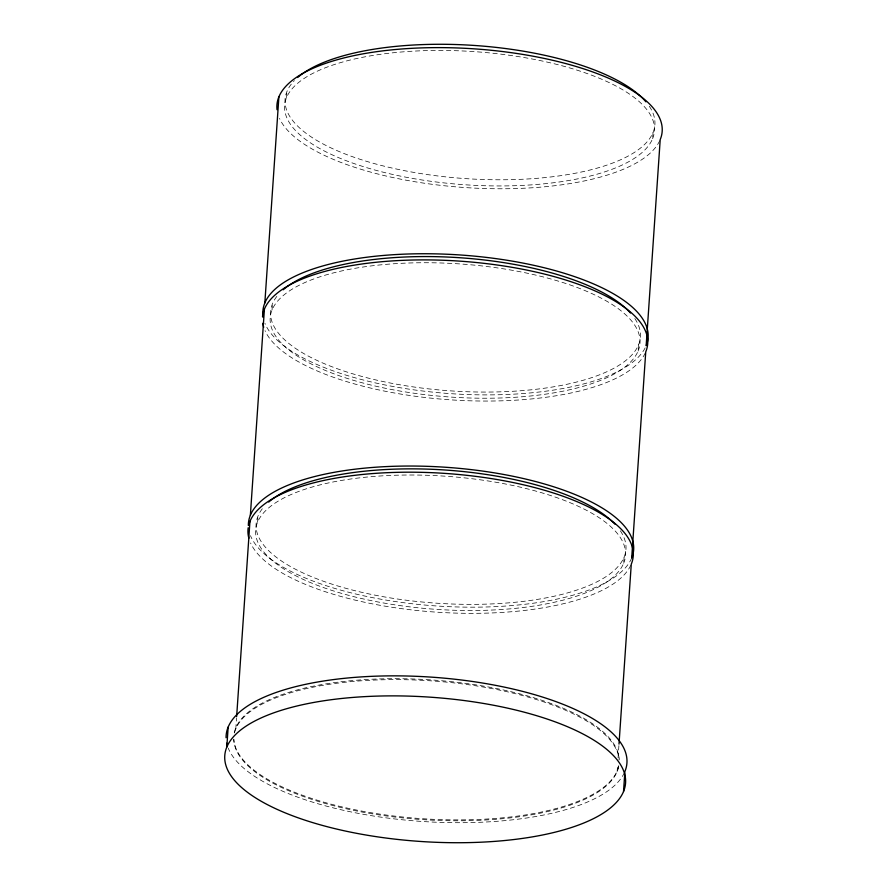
<?xml version="1.0" encoding="UTF-8"?>
<svg xmlns="http://www.w3.org/2000/svg" width="887" height="887" viewBox="0 0 887 887"><rect width="100%" height="100%" fill="white"/><g stroke="black" fill="none" stroke-linecap="round" stroke-linejoin="round"><path stroke-width="0.67" stroke-dasharray="4.43 3.33" d="M235.809 728.837L236.552 717.849M257.574 522.255L257.995 516.09M272.043 309.962L272.464 303.809M286.523 97.681L286.933 91.516M623.65 563.278A185.35 66.725 3.9 0 0 372.23 476.585A185.35 66.725 3.9 0 0 325.95 588.436A185.35 66.725 3.9 0 0 623.65 563.278L624.071 557.125M638.119 350.997A185.35 66.725 3.9 0 0 386.71 264.304A185.35 66.725 3.9 0 0 340.42 376.143A185.35 66.725 3.9 0 0 638.119 350.997L638.54 344.832M652.599 138.705A185.35 66.725 3.9 0 0 401.179 52.011A185.35 66.725 3.9 0 0 354.9 163.862A185.35 66.725 3.9 0 0 652.599 138.705L653.009 132.551M617.13 771.568L617.607 764.705M618.073 757.831L618.915 745.468M624.426 772.577A200.872 72.313 3.9 0 1 425.25 821.661A200.872 72.313 3.9 0 1 228.247 748.162M618.804 765.592A193.144 69.53 3.9 0 1 422.012 818.668A193.144 69.53 3.9 0 1 233.835 739.492M234.257 732.984A193.144 69.53 3.9 0 1 431.049 679.897A193.144 69.53 3.9 0 1 619.237 759.072M618.682 766.501A193.078 69.508 3.9 0 1 420.139 819.444A193.078 69.508 3.9 0 1 233.791 739.104M234.545 732.618A193.078 69.508 3.9 0 1 432.789 680.972A193.078 69.508 3.9 0 1 619.104 759.993M630.801 565.219A193.078 69.508 3.9 0 1 441.039 612.44A193.078 69.508 3.9 0 1 250.566 542.977M620.368 530.847A185.35 66.725 3.9 0 1 435.994 603.149A185.35 66.725 3.9 0 1 264.437 506.233M631.699 557.978A193.078 69.508 3.9 0 1 441.449 606.276A193.078 69.508 3.9 0 1 250.489 535.67M645.27 352.937A193.078 69.508 3.9 0 1 455.519 400.148A193.078 69.508 3.9 0 1 265.036 330.696M659.74 140.645A193.078 69.508 3.9 0 1 469.988 187.867A193.078 69.508 3.9 0 1 279.505 118.403M649.306 106.274A185.35 66.725 3.9 0 1 463.324 178.453A185.35 66.725 3.9 0 1 294.373 80.606M645.159 347.859A193.078 69.508 3.9 0 1 452.791 393.795A193.078 69.508 3.9 0 1 264.958 323.378M634.837 318.566A185.35 66.725 3.9 0 1 453.712 391.067A185.35 66.725 3.9 0 1 277.088 296.092"/><path stroke-width="1.33" d="M226.806 747.065L228.17 727.052M236.652 716.474L249.946 521.401M250.367 515.236L264.415 309.108M264.836 302.955L278.895 96.827M619.004 744.093L631.278 564.132A193.078 69.508 3.9 0 0 463.114 474.933A193.078 69.508 3.9 0 0 248.693 525.182M623.528 791.526A200.872 72.313 3.9 0 0 351.064 697.581A200.872 72.313 3.9 0 0 300.915 818.79A200.872 72.313 3.9 0 0 623.528 791.526L624.891 771.513A200.872 72.313 3.9 0 0 440.573 677.834A200.872 72.313 3.9 0 0 226.074 737.74M227.438 745.923A200.872 72.313 3.9 0 1 226.706 743.206M248.859 538.232A193.078 69.508 3.9 0 1 248.183 527.754M268.717 502.075A185.35 66.725 3.9 0 1 443.433 469.899A185.35 66.725 3.9 0 1 615.035 524.239M248.349 525.514A193.078 69.508 3.9 0 1 454.532 467.937A193.078 69.508 3.9 0 1 631.699 557.978L645.747 351.851A193.078 69.508 3.9 0 0 472.194 262.12A193.078 69.508 3.9 0 0 262.508 316.77M263.716 327.248A193.078 69.508 3.9 0 1 262.763 323.323M297.655 77.502A185.35 66.725 3.9 0 1 475.399 45.525A185.35 66.725 3.9 0 1 645.936 101.85M277.043 109.722A193.078 69.508 3.9 0 1 479.446 49.228A193.078 69.508 3.9 0 1 660.216 139.558L646.168 345.686A193.078 69.508 3.9 0 0 463.591 255.212A193.078 69.508 3.9 0 0 263.173 317.158M283.186 289.794A185.35 66.725 3.9 0 1 459.411 257.707A185.35 66.725 3.9 0 1 630.513 313.044"/></g></svg>
